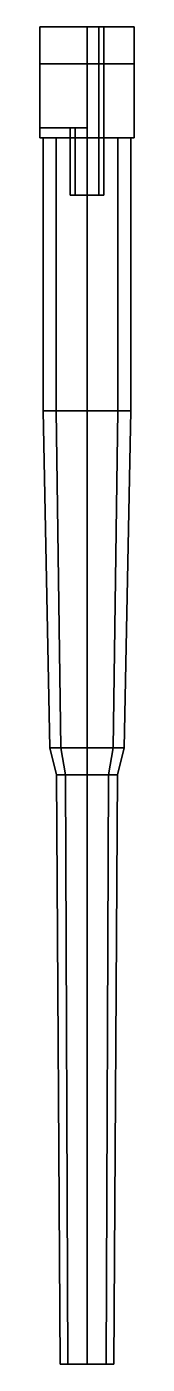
# Model space of a CAD drawing. Extents: x -0.14 to 0.14, y -2.98 to 0.99.
import ezdxf

# ---------------------------------------------------------------- set-up
doc = ezdxf.new("R2010")
doc.units = 0
doc.layers.add('GUN', color=1, linetype='CONTINUOUS')

msp = doc.modelspace()

# ---------------------------------------------------------------- linework, layer by layer
at = {"layer": 'GUN'}
for points in [[(-0.14, 0.99, 0.0503), (-0.14, 0.69, 0.0503), (-0.14, 0.66, 0.16), (-0.14, 0.88, 0.16)], [(0.14, 0.99, -0.08), (0.14, 0.66, -0.08), (-0.14, 0.66, -0.08), (-0.14, 0.99, -0.08)], [(0.14, 0.99, 0.09), (0, 0.99, 0.0503), (-0.14, 0.99, 0.0503), (-0.14, 0.99, 0.09)], [(-0.14, 0.99, 0.0503), (-0.14, 0.99, 0.0503), (-0.14, 0.88, 0.16), (-0.14, 0.99, 0.09)], [(-0.14, 0.99, 0.09), (-0.14, 0.88, 0.16), (0.14, 0.88, 0.16), (0.14, 0.99, 0.09)], [(-0.14, 0.99, 0.0503), (0, 0.99, 0.0503), (0, 0.69, 0.0503), (-0.14, 0.69, 0.0503)], [(0, 0.99, -0.0503), (-0.14, 0.99, -0.0503), (-0.14, 0.69, -0.0503), (0, 0.69, -0.0503)], [(0, 0.99, -0.0503), (0.14, 0.99, -0.08), (-0.14, 0.99, -0.08), (-0.14, 0.99, -0.0503)], [(-0.14, 0.99, -0.08), (-0.14, 0.66, -0.08), (-0.14, 0.69, -0.0503), (-0.14, 0.99, -0.0503)], [(0, 0.99, 0.0503), (0.0355, 0.99, 0.0355), (0.0355, 0.49, 0.0355), (0, 0.49, 0.0503)], [(0.0355, 0.99, -0.0355), (0, 0.99, -0.0503), (0, 0.49, -0.0503), (0.0355, 0.49, -0.0355)], [(0.0355, 0.99, -0.0355), (0.14, 0.99, -0.08), (0, 0.99, -0.0503), (0.0355, 0.99, -0.0355)], [(0.14, 0.99, 0.09), (0.0355, 0.99, 0.0355), (0, 0.99, 0.0503), (0.14, 0.99, 0.09)], [(0.0355, 0.99, 0.0355), (0.0503, 0.99), (0.0503, 0.49), (0.0355, 0.49, 0.0355)], [(0.0503, 0.99), (0.0355, 0.99, -0.0355), (0.0355, 0.49, -0.0355), (0.0503, 0.49)], [(0.0503, 0.99), (0.14, 0.99, -0.08), (0.0355, 0.99, -0.0355), (0.0503, 0.99)], [(0.14, 0.99, 0.09), (0.0503, 0.99), (0.0355, 0.99, 0.0355), (0.14, 0.99, 0.09)], [(0.14, 0.99, 0.09), (0.14, 0.99, -0.08), (0.0503, 0.99), (0.14, 0.99, 0.09)], [(0.14, 0.66, 0.16), (0.14, 0.66, -0.08), (0.14, 0.99, -0.08), (0.14, 0.88, 0.16)], [(0.14, 0.88, 0.16), (0.14, 0.99, -0.08), (0.14, 0.99, -0.08), (0.14, 0.99, 0.09)], [(-0.14, 0.88, 0.16), (-0.14, 0.66, 0.16), (0.14, 0.66, 0.16), (0.14, 0.88, 0.16)], [(-0.0355, 0.69, 0.0355), (-0.14, 0.69, 0.0503), (-0.14, 0.69, 0.0503), (0, 0.69, 0.0503)], [(-0.0502, 0.69), (-0.14, 0.69, 0.0503), (-0.14, 0.69, 0.0503), (-0.0355, 0.69, 0.0355)], [(-0.14, 0.69, -0.0503), (-0.14, 0.69, 0.0503), (-0.14, 0.69, 0.0503), (-0.0502, 0.69)], [(-0.14, 0.69, -0.0503), (-0.0502, 0.69), (-0.0502, 0.69), (-0.0355, 0.69, -0.0355)], [(-0.14, 0.69, -0.0503), (-0.0355, 0.69, -0.0355), (-0.0355, 0.69, -0.0355), (0, 0.69, -0.0503)], [(-0.14, 0.69, 0.0503), (-0.14, 0.69, -0.0503), (-0.14, 0.66, -0.08), (-0.14, 0.66, 0.16)], [(-0.0502, 0.69), (-0.0355, 0.69, 0.0355), (-0.0355, 0.49, 0.0355), (-0.0502, 0.49)], [(-0.0355, 0.69, -0.0355), (-0.0502, 0.69), (-0.0502, 0.49), (-0.0355, 0.49, -0.0355)], [(-0.0355, 0.69, 0.0355), (0, 0.69, 0.0503), (0, 0.49, 0.0503), (-0.0355, 0.49, 0.0355)], [(0, 0.69, -0.0503), (-0.0355, 0.69, -0.0355), (-0.0355, 0.49, -0.0355), (0, 0.49, -0.0503)], [(-0.14, 0.66, 0.16), (-0.14, 0.66, -0.08), (0.14, 0.66, -0.08), (0.14, 0.66, 0.16)], [(-0.0919, 0.66, 0.0919), (-0.13, 0.66), (-0.13, -0.15), (-0.0919, -0.15, 0.0919)], [(-0.13, 0.66), (-0.0919, 0.66, -0.0919), (-0.0919, -0.15, -0.0919), (-0.13, -0.15)], [(0, 0.66, 0.13), (-0.0919, 0.66, 0.0919), (-0.0919, -0.15, 0.0919), (0, -0.15, 0.13)], [(-0.0919, 0.66, -0.0919), (0, 0.66, -0.13), (0, -0.15, -0.13), (-0.0919, -0.15, -0.0919)], [(0.0919, 0.66, 0.0919), (0, 0.66, 0.13), (0, -0.15, 0.13), (0.0919, -0.15, 0.0919)], [(0, 0.66, -0.13), (0.0919, 0.66, -0.0919), (0.0919, -0.15, -0.0919), (0, -0.15, -0.13)], [(0.13, 0.66), (0.0919, 0.66, 0.0919), (0.0919, -0.15, 0.0919), (0.13, -0.15)], [(0.0919, 0.66, -0.0919), (0.13, 0.66), (0.13, -0.15), (0.0919, -0.15, -0.0919)], [(-0.0778, -1.15, -0.0778), (-0.11, -1.15), (-0.13, -0.15), (-0.0919, -0.15, -0.0919)], [(-0.11, -1.15), (-0.0778, -1.15, 0.0778), (-0.0919, -0.15, 0.0919), (-0.13, -0.15)], [(0, -1.15, -0.11), (-0.0778, -1.15, -0.0778), (-0.0919, -0.15, -0.0919), (0, -0.15, -0.13)], [(-0.0778, -1.15, 0.0778), (0, -1.15, 0.11), (0, -0.15, 0.13), (-0.0919, -0.15, 0.0919)], [(0.0778, -1.15, -0.0778), (0, -1.15, -0.11), (0, -0.15, -0.13), (0.0919, -0.15, -0.0919)], [(0, -1.15, 0.11), (0.0778, -1.15, 0.0778), (0.0919, -0.15, 0.0919), (0, -0.15, 0.13)], [(0.11, -1.15), (0.0778, -1.15, -0.0778), (0.0919, -0.15, -0.0919), (0.13, -0.15)], [(0.0778, -1.15, 0.0778), (0.11, -1.15), (0.13, -0.15), (0.0919, -0.15, 0.0919)], [(-0.0636, -1.23, -0.0636), (-0.09, -1.23), (-0.11, -1.15), (-0.0778, -1.15, -0.0778)], [(-0.09, -1.23), (-0.0636, -1.23, 0.0636), (-0.0778, -1.15, 0.0778), (-0.11, -1.15)], [(0, -1.23, -0.09), (-0.0636, -1.23, -0.0636), (-0.0778, -1.15, -0.0778), (0, -1.15, -0.11)], [(-0.0636, -1.23, 0.0636), (0, -1.23, 0.09), (0, -1.15, 0.11), (-0.0778, -1.15, 0.0778)], [(0.0636, -1.23, -0.0636), (0, -1.23, -0.09), (0, -1.15, -0.11), (0.0778, -1.15, -0.0778)], [(0, -1.23, 0.09), (0.0636, -1.23, 0.0636), (0.0778, -1.15, 0.0778), (0, -1.15, 0.11)], [(0.09, -1.23), (0.0636, -1.23, -0.0636), (0.0778, -1.15, -0.0778), (0.11, -1.15)], [(0.0636, -1.23, 0.0636), (0.09, -1.23), (0.11, -1.15), (0.0778, -1.15, 0.0778)], [(-0.0566, -2.98, -0.0566), (-0.08, -2.98), (-0.09, -1.23), (-0.0636, -1.23, -0.0636)], [(-0.08, -2.98), (-0.0566, -2.98, 0.0566), (-0.0636, -1.23, 0.0636), (-0.09, -1.23)], [(0, -2.98, -0.08), (-0.0566, -2.98, -0.0566), (-0.0636, -1.23, -0.0636), (0, -1.23, -0.09)], [(-0.0566, -2.98, 0.0566), (0, -2.98, 0.08), (0, -1.23, 0.09), (-0.0636, -1.23, 0.0636)], [(0.0566, -2.98, -0.0566), (0, -2.98, -0.08), (0, -1.23, -0.09), (0.0636, -1.23, -0.0636)], [(0, -2.98, 0.08), (0.0566, -2.98, 0.0566), (0.0636, -1.23, 0.0636), (0, -1.23, 0.09)], [(0.08, -2.98), (0.0566, -2.98, -0.0566), (0.0636, -1.23, -0.0636), (0.09, -1.23)], [(0.0566, -2.98, 0.0566), (0.08, -2.98), (0.09, -1.23), (0.0636, -1.23, 0.0636)], [(-0.08, -2.98), (0.0566, -2.98, 0.0566), (0, -2.98, 0.08), (-0.0566, -2.98, 0.0566)], [(-0.0566, -2.98, -0.0566), (0.08, -2.98), (0.0566, -2.98, 0.0566), (-0.08, -2.98)], [(0, -2.98, -0.08), (0.0566, -2.98, -0.0566), (0.08, -2.98), (-0.0566, -2.98, -0.0566)]]:
    msp.add_3dface(points, dxfattribs=at)

doc.saveas('drawing.dxf')
